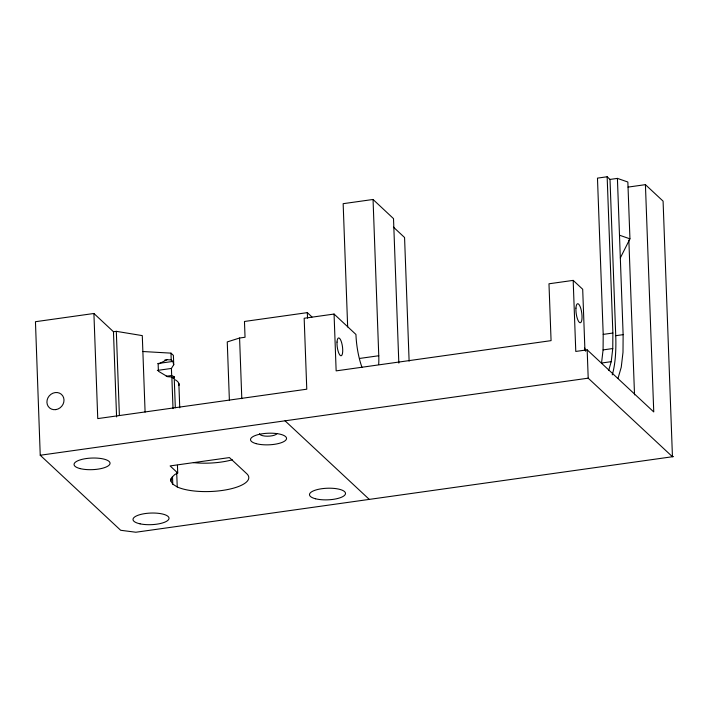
<?xml version="1.0" encoding="UTF-8"?>
<svg xmlns="http://www.w3.org/2000/svg" width="709" height="709" viewBox="0 0 709 709"><rect width="100%" height="100%" fill="white"/><g stroke="black" fill="none" stroke-linecap="round" stroke-linejoin="round"><path stroke-width="1.06" d="M607.152 176.763L612.877 333.035L612.762 348.544L611.22 361.67L601.542 363.026L603.084 349.9L603.199 334.391L597.474 178.127L607.152 176.763L610.006 179.43L615.731 335.694A75.074 21.731 82 0 1 612.257 374.857M610.006 179.43L617.406 178.384L623.131 334.648L622.998 352.276L621.252 367.191L618.009 378.376M177.72 473.018L170.107 465.919L229.45 457.58L246.785 473.736A39.039 12.585 -2.1 0 1 226.871 489.697A39.039 12.585 -2.1 0 1 177.232 486.959L172.774 484.15L170.834 480.986L171.543 477.689L174.866 474.472L177.72 473.018L177.436 465.272M608.659 370.523L611.22 361.67M174.184 376.763L173.439 378.482L171.853 377.002L167.546 376.692L158.408 371.241L158.142 364.187L167.023 359.711L171.223 359.95L172.819 361.43L173.74 364.718L171.418 368.441L171.675 375.504L174.184 376.763L175.327 407.737M620.322 257.934L629.938 238.844L627.855 182.018L617.406 178.384M311.987 316.985L307.316 312.634L244.463 321.469L245.039 337.254L239.58 338.016L227.252 341.924L229.388 400.293M398.83 363.097L393.513 218.629L373.049 199.477L343.156 203.678L347.667 326.938M628.006 187.105L645.42 184.659L663.083 201.134L672.451 456.738L135.862 532.237L120.672 530.279L40.236 455.249L35.45 321.709L93.907 313.484L113.458 331.732L116.586 416.936M113.458 331.732L116.311 331.333L142.287 335.614L145.097 412.097M584.934 350.476L582.692 289.254L573.173 280.383L548.979 283.786L551.07 340.639L336.146 370.878L334.063 314.052L304.17 318.261L306.775 389.197L97.753 418.602L93.907 313.484M164.834 360.021L167.023 359.711M157.655 363.566L172.819 361.43M157.336 370.426L171.418 368.441M166.26 376.266L171.675 375.504M359.552 358.453L378.766 355.75L373.049 199.477M603.199 334.391L612.877 333.035M615.731 335.694L623.131 334.648M645.42 184.659L653.751 411.947L587.167 349.838L575.779 351.442L573.173 280.383M603.084 349.9L612.762 348.544M40.236 455.249L588.204 378.172L672.451 456.738L673.55 456.587M142.872 351.522L170.975 353.135L173.404 355.395L173.74 364.718M619.489 235.202L629.938 238.844M393.468 227.155L404.564 237.506L409.12 361.156M334.063 314.052L355.945 334.462A36.035 10.431 82 0 0 362.06 367.546M285.045 420.818L369.283 499.393M628.856 240.085L634.528 394.878M587.167 349.838L588.204 378.172M307.316 312.634L307.52 318.155M239.58 338.016L241.804 398.68M178.854 383.498L179.749 407.835M176.709 472.752L177.232 486.959M170.975 353.135L171.223 359.95M171.853 377.002L173.014 408.579M172.491 476.501L172.774 484.15M170.754 478.788L170.834 480.986M116.311 331.333L119.387 415.43M378.766 355.75A36.035 10.431 82 0 1 378.703 364.213M585.625 351.23A75.074 21.731 82 0 1 584.686 348.075M276.882 433.731A8.809 2.836 -2.1 0 1 267.39 436.203A8.809 2.836 -2.1 0 1 259.529 433.704M232.33 459.786A39.039 12.585 -2.1 0 1 193.362 462.614M175.327 379.856A32.8 10.573 -2.1 0 1 178.952 385.457M55.772 409.625A9.013 8.118 -47 0 0 62.702 395.799A9.013 8.118 -47 0 0 47.911 397.882A9.013 8.118 -47 0 0 55.772 409.625M256.109 443.639A18.017 5.805 -2.1 0 0 286.037 439.819A18.017 5.805 -2.1 0 0 263.456 433.616A18.017 5.805 -2.1 0 0 256.109 443.639M140.063 523.836A18.017 5.805 -2.1 0 0 168.875 519.032A18.017 5.805 -2.1 0 0 144.122 513.724A18.017 5.805 -2.1 0 0 140.063 523.836M315.567 498.781A18.017 5.805 -2.1 0 0 345.15 494.616A18.017 5.805 -2.1 0 0 321.806 488.714A18.017 5.805 -2.1 0 0 315.567 498.781M80.108 468.596A18.017 5.805 -2.1 0 0 109.691 464.439A18.017 5.805 -2.1 0 0 86.338 458.537A18.017 5.805 -2.1 0 0 80.108 468.596M337.023 342.092A9.013 2.606 82 0 0 340.896 355.785A9.013 2.606 82 0 0 341.658 342.722A9.013 2.606 82 0 0 337.023 342.092M575.947 308.131A9.607 2.783 82 0 0 580.086 322.746A9.607 2.783 82 0 0 580.893 308.805A9.607 2.783 82 0 0 575.947 308.131"/></g></svg>
